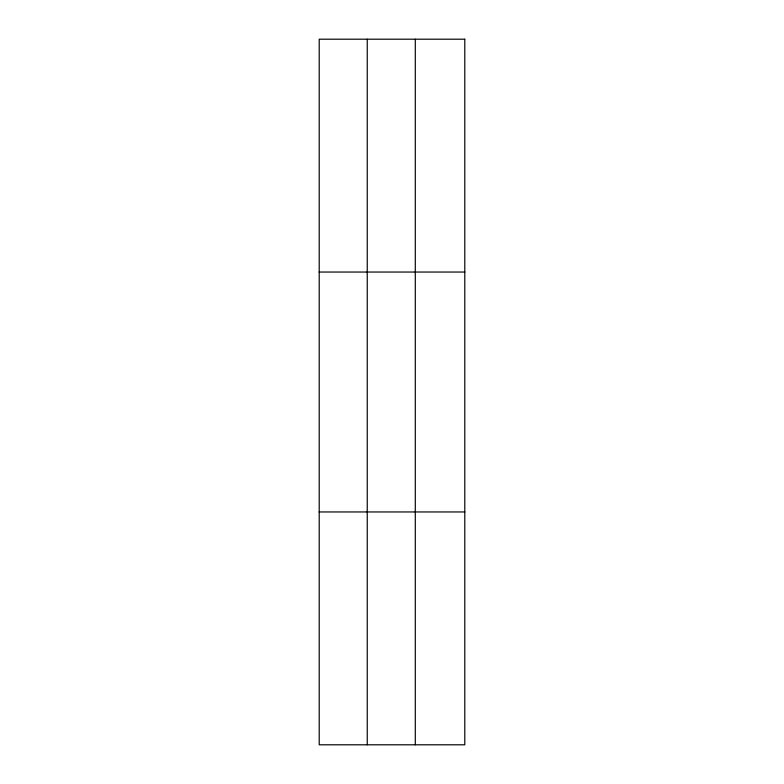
<?xml version="1.0" encoding="UTF-8"?>
<svg xmlns="http://www.w3.org/2000/svg" width="784" height="784" viewBox="0 0 784 784"><rect width="100%" height="100%" fill="white"/><g stroke="black" fill="none" stroke-linecap="round" stroke-linejoin="round"><path stroke-width="1.18" d="M367.245 39.2L367.245 744.8M415.295 39.2L415.295 744.8M319.206 272.048L464.794 272.048M319.206 511.952L464.794 511.952M464.794 39.2L319.206 39.2L319.206 744.8L464.794 744.8L464.794 39.2"/></g></svg>
